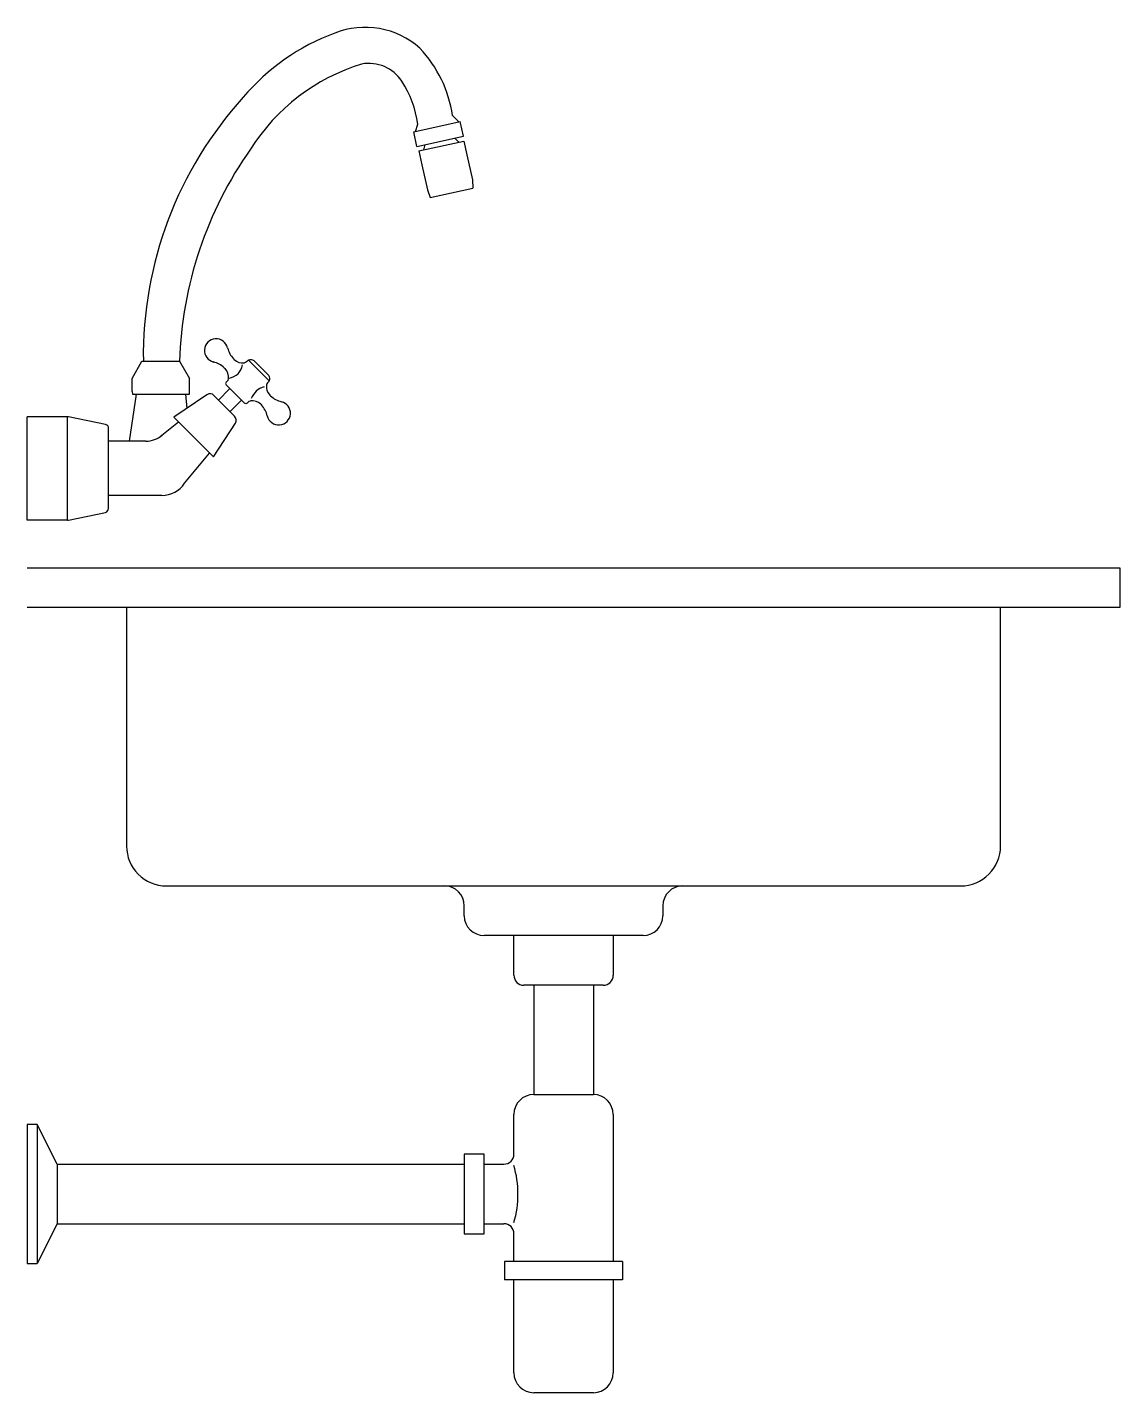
# Model space of a CAD drawing. Header units: millimetres. Extents: x -3066.431 to -3065.881, y 2881.701 to 2882.388.
import ezdxf

# ---------------------------------------------------------------- set-up
doc = ezdxf.new("R2010")
doc.units = ezdxf.units.MM
doc.header["$LTSCALE"] = 10
doc.layers.add('cozinha_pias', color=2, linetype='Continuous')

msp = doc.modelspace()

# ---------------------------------------------------------------- linework, layer by layer
at = {"layer": 'cozinha_pias', "color": 1}
for p, q in [((-3066.23691, 2882.33586), (-3066.21349, 2882.34101)), ((-3066.23603, 2882.33606), (-3066.23484, 2882.33979)), ((-3066.21736, 2882.34411), (-3066.2143, 2882.34083)), ((-3066.21188, 2882.33369), (-3066.21349, 2882.34101)), ((-3066.2353, 2882.32854), (-3066.23691, 2882.33586)), ((-3066.2353, 2882.32854), (-3066.21188, 2882.33369)), ((-3066.21424, 2882.33066), (-3066.2163, 2882.33272)), ((-3066.23432, 2882.32624), (-3066.21169, 2882.33122)), ((-3066.23432, 2882.32624), (-3066.2328, 2882.31931)), ((-3066.23176, 2882.3268), (-3066.2311, 2882.32947)), ((-3066.21169, 2882.33122), (-3066.21016, 2882.32429)), ((-3066.2328, 2882.31931), (-3066.23003, 2882.3067)), ((-3066.21016, 2882.32429), (-3066.20739, 2882.31167)), ((-3066.20739, 2882.31167), (-3066.2071, 2882.30758)), ((-3066.23003, 2882.3067), (-3066.22857, 2882.30286)), ((-3066.22857, 2882.30286), (-3066.2071, 2882.30758)), ((-3066.3277, 2882.22171), (-3066.32731, 2882.22132)), ((-3066.37875, 2882.21167), (-3066.37376, 2882.22041)), ((-3066.37376, 2882.22041), (-3066.35478, 2882.22041)), ((-3066.35478, 2882.22041), (-3066.34978, 2882.21167)), ((-3066.33229, 2882.21712), (-3066.33191, 2882.21673)), ((-3066.3205, 2882.22074), (-3066.32105, 2882.2202)), ((-3066.32006, 2882.221), (-3066.30969, 2882.21064)), ((-3066.31734, 2882.22063), (-3066.30995, 2882.21324)), ((-3066.37875, 2882.20513), (-3066.37875, 2882.21167)), ((-3066.34978, 2882.20393), (-3066.34978, 2882.21167)), ((-3066.33078, 2882.21047), (-3066.33133, 2882.20992)), ((-3066.33133, 2882.20851), (-3066.32218, 2882.19937)), ((-3066.30995, 2882.21019), (-3066.3105, 2882.20964)), ((-3066.37667, 2882.20393), (-3066.38014, 2882.18018)), ((-3066.37875, 2882.20513), (-3066.3785, 2882.20393)), ((-3066.3785, 2882.20393), (-3066.35489, 2882.20393)), ((-3066.37805, 2882.20393), (-3066.34978, 2882.20393)), ((-3066.34104, 2882.2036), (-3066.3577, 2882.1923)), ((-3066.35188, 2882.20393), (-3066.3512, 2882.19672)), ((-3066.3271, 2882.19282), (-3066.33753, 2882.20325)), ((-3066.33521, 2882.20093), (-3066.32961, 2882.20653)), ((-3066.30937, 2882.20338), (-3066.30898, 2882.20299)), ((-3066.32942, 2882.19514), (-3066.32381, 2882.20075)), ((-3066.32077, 2882.19937), (-3066.32022, 2882.19991)), ((-3066.31397, 2882.19879), (-3066.31358, 2882.1984)), ((-3066.41121, 2882.19244), (-3066.43149, 2882.19244)), ((-3066.43149, 2882.14049), (-3066.43149, 2882.19244)), ((-3066.41081, 2882.1924), (-3066.41121, 2882.19244)), ((-3066.41121, 2882.14049), (-3066.41121, 2882.19244)), ((-3066.39213, 2882.18857), (-3066.41081, 2882.1924)), ((-3066.36459, 2882.18249), (-3066.35533, 2882.18993)), ((-3066.33782, 2882.17236), (-3066.3577, 2882.1923)), ((-3066.33782, 2882.17236), (-3066.32674, 2882.18932)), ((-3066.39053, 2882.14632), (-3066.39053, 2882.18661)), ((-3066.37175, 2882.18019), (-3066.39053, 2882.18019)), ((-3066.35234, 2882.15901), (-3066.3397, 2882.17424)), ((-3066.36371, 2882.15291), (-3066.39053, 2882.15291)), ((-3066.41121, 2882.14049), (-3066.43149, 2882.14049)), ((-3066.41121, 2882.14049), (-3066.41081, 2882.14053)), ((-3066.41081, 2882.14053), (-3066.39213, 2882.14436)), ((-3066.21149, 2881.94147), (-3066.21149, 2881.94647)), ((-3066.11149, 2881.94647), (-3066.11149, 2881.94147)), ((-3066.12149, 2881.93147), (-3066.20149, 2881.93147)), ((-3066.18649, 2881.91147), (-3066.18649, 2881.93147)), ((-3066.13649, 2881.93147), (-3066.13649, 2881.91147)), ((-3066.14149, 2881.90647), (-3066.18149, 2881.90647)), ((-3066.17649, 2881.90647), (-3066.17649, 2881.85147)), ((-3066.14649, 2881.90647), (-3066.14649, 2881.85147)), ((-3066.17649, 2881.85147), (-3066.14649, 2881.85147)), ((-3066.18649, 2881.82147), (-3066.18649, 2881.84147)), ((-3066.13649, 2881.84147), (-3066.13649, 2881.76749)), ((-3066.43149, 2881.83647), (-3066.43149, 2881.76647)), ((-3066.42649, 2881.83647), (-3066.43149, 2881.83647)), ((-3066.42649, 2881.83647), (-3066.42649, 2881.76647)), ((-3066.41649, 2881.81647), (-3066.42649, 2881.83647)), ((-3066.41649, 2881.81647), (-3066.41649, 2881.78647)), ((-3066.41649, 2881.81647), (-3066.21149, 2881.81647)), ((-3066.20149, 2881.81647), (-3066.19149, 2881.81647)), ((-3066.18649, 2881.82147), (-3066.18649, 2881.82147)), ((-3066.18649, 2881.82147), (-3066.18649, 2881.82147)), ((-3066.41649, 2881.78647), (-3066.42649, 2881.76647)), ((-3066.41649, 2881.78647), (-3066.21149, 2881.78647)), ((-3066.20149, 2881.78647), (-3066.19149, 2881.78647)), ((-3066.18649, 2881.76749), (-3066.18649, 2881.78147)), ((-3066.43149, 2881.76647), (-3066.42649, 2881.76647)), ((-3066.19118, 2881.76749), (-3066.19118, 2881.75827)), ((-3066.1318, 2881.76749), (-3066.19118, 2881.76749)), ((-3066.1318, 2881.76749), (-3066.1318, 2881.75827)), ((-3066.1318, 2881.75827), (-3066.19118, 2881.75827)), ((-3066.18649, 2881.71147), (-3066.18649, 2881.75827)), ((-3066.13649, 2881.75827), (-3066.13649, 2881.71147)), ((-3066.14649, 2881.70147), (-3066.17649, 2881.70147))]:
    msp.add_line(p, q, dxfattribs=at)
at = {"layer": 'cozinha_pias', "color": 2}
for p, q in [((-3066.43149, 2882.11647), (-3065.88149, 2882.11647)), ((-3065.88149, 2882.11647), (-3065.88149, 2882.09647)), ((-3065.88149, 2882.09647), (-3066.43149, 2882.09647))]:
    msp.add_line(p, q, dxfattribs=at)
at = {"layer": 'cozinha_pias'}
msp.add_lwpolyline([(-3066.38149, 2882.09647), (-3066.38149, 2881.97647, 0.414214), (-3066.36149, 2881.95647), (-3065.96149, 2881.95647, 0.414214), (-3065.94149, 2881.97647), (-3065.94149, 2882.09647)], format="xyb", dxfattribs=at)
at = {"layer": 'cozinha_pias', "color": 1}
msp.add_lwpolyline([(-3066.20149, 2881.82147), (-3066.21149, 2881.82147), (-3066.21149, 2881.78147), (-3066.20149, 2881.78147)], close=True, dxfattribs=at)
for centre, radius, start, end in [((-3066.26137, 2882.34722), 0.04123, 48.07982, 111.87695), ((-3066.23918, 2882.28296), 0.10918, 110.11779, 139.94534), ((-3066.27962, 2882.33468), 0.06297, 8.6156, 43.3377), ((-3066.23359, 2882.27341), 0.10096, 107.0317, 147.83845), ((-3066.25952, 2882.35043), 0.01985, 33.18127, 100.46461), ((-3066.28786, 2882.33209), 0.0536, 8.25583, 33.00684), ((-3066.17974, 2882.22311), 0.19334, 137.70461, 180.7996), ((-3066.16064, 2882.21479), 0.19422, 144.6538, 178.34251), ((-3066.33637, 2882.22579), 0.0059, 13.3914, 256.60825), ((-3066.31896, 2882.22993), 0.012, 193.39141, 223.24323), ((-3066.34052, 2882.20838), 0.012, 46.75764, 76.60919), ((-3066.33615, 2882.21249), 0.006, 351.34877, 45.00378), ((-3066.33075, 2882.21958), 0.00763, 276.6027, 352.70658), ((-3066.32307, 2882.22557), 0.006, 224.99722, 278.65194), ((-3066.31899, 2882.21873), 0.00251, 49.0219, 115.21025), ((-3066.33062, 2882.20922), 0.001, 134.99937, 224.99117), ((-3066.33219, 2882.21188), 0.002, 315, 351.3481), ((-3066.30513, 2882.20763), 0.006, 171.34877, 225.00378), ((-3066.30908, 2882.20823), 0.002, 134.99948, 171.34746), ((-3066.31149, 2882.21177), 0.00212, 327.68832, 43.69114), ((-3066.3395, 2882.20133), 0.00274, 44.24106, 124.18277), ((-3066.30961, 2882.19824), 0.00974, 105.39852, 159.45994), ((-3066.30076, 2882.21174), 0.012, 226.75907, 256.61026), ((-3066.31821, 2882.19455), 0.006, 44.99477, 98.65105), ((-3066.32232, 2882.19018), 0.012, 13.39013, 43.24178), ((-3066.3049, 2882.19432), 0.0059, 193.39216, 76.60881), ((-3066.39246, 2882.18667), 0.00193, 358.40603, 80.00761), ((-3066.32938, 2882.19082), 0.00304, 330.31321, 41.27583), ((-3066.37232, 2882.19425), 0.01408, 272.31959, 308.39657), ((-3066.36371, 2882.16655), 0.01364, 270, 326.4616), ((-3066.39283, 2882.14657), 0.00232, 287.74898, 353.83185), ((-3066.22149, 2881.94647), 0.01, 0, 90), ((-3066.10149, 2881.94647), 0.01, 90, 180), ((-3066.20149, 2881.94147), 0.01, 180, 270), ((-3066.12149, 2881.94147), 0.01, 270, 0), ((-3066.18149, 2881.91147), 0.005, 180, 270), ((-3066.14149, 2881.91147), 0.005, 270, 0), ((-3066.17649, 2881.84147), 0.01, 90, 180), ((-3066.14649, 2881.84147), 0.01, 0, 90), ((-3066.19149, 2881.82147), 0.005, 270, 0), ((-3066.23585, 2881.80133), 0.05141, 343.93057, 16.37718), ((-3066.19149, 2881.78147), 0.005, 0, 90), ((-3066.17649, 2881.71147), 0.01, 180, 270), ((-3066.14649, 2881.71147), 0.01, 270, 0)]:
    msp.add_arc(centre, radius, start, end, dxfattribs=at)
at = {"layer": 'cozinha_pias', "color": 1, "extrusion": (0, 0, -1)}
for centre, radius, start, end in [((3066.32247, 2882.22161), 0.002, 225, 261.34872), ((3066.3198, 2882.22004), 0.001, 45.00022, 75.00022), ((3066.31066, 2882.2109), 0.001, 195.00023, 225.00021), ((3066.32148, 2882.20007), 0.001, 224.99979, 315), ((3066.31881, 2882.1985), 0.002, 44.99984, 81.3486)]:
    msp.add_arc(centre, radius, start, end, dxfattribs=at)

doc.saveas('drawing.dxf')
